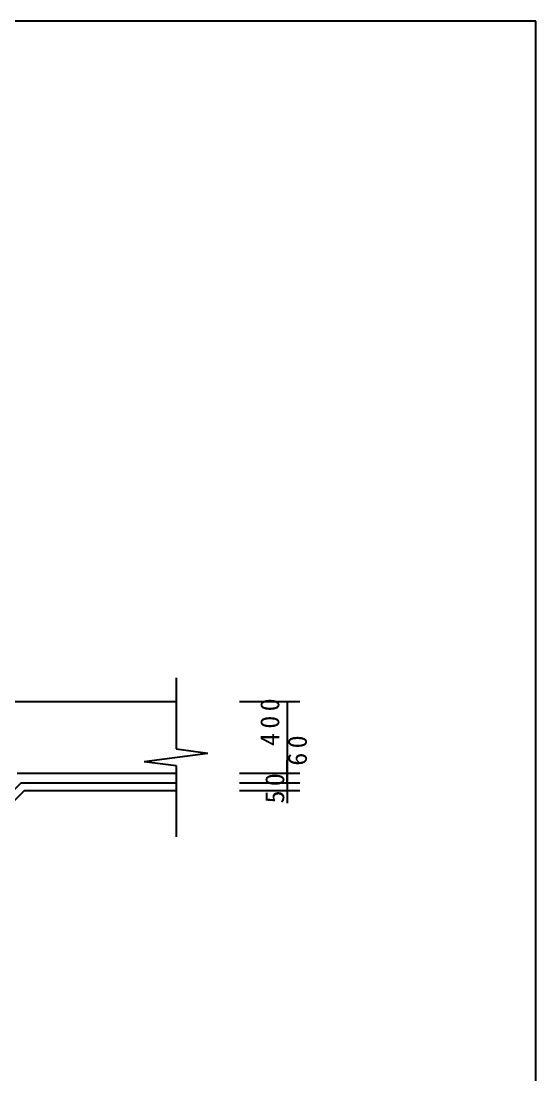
# Model space of a CAD drawing. Header units: metres. Extents: x 0 to 420, y 0 to 297.
# Drawn here: x 339 to 420, y 131.2 to 297 of the extents above; entities that cross this region are included whole.
import ezdxf

# ---------------------------------------------------------------- set-up
doc = ezdxf.new("R2010")
doc.units = ezdxf.units.M

msp = doc.modelspace()

# ---------------------------------------------------------------- linework, layer by layer
for p, q in [((420, 297), (0, 297)), ((420, 0), (420, 297)), ((363.36, 193.65), (363.36, 182.46)), ((310.86, 189.9), (363.36, 189.9)), ((373.36, 189.9), (382.86, 189.9)), ((380.86, 189.9), (380.86, 178.65)), ((363.36, 182.46), (368.36, 181.81)), ((358.36, 180.49), (368.36, 181.81)), ((358.36, 180.49), (363.36, 179.83)), ((363.36, 179.83), (363.36, 168.65)), ((380.86, 178.65), (380.86, 180.65)), ((380.86, 177.15), (380.86, 179.15)), ((338.36, 178.65), (363.36, 178.65)), ((373.36, 178.65), (382.86, 178.65)), ((373.36, 178.65), (382.86, 178.65)), ((380.86, 178.65), (380.86, 177.15)), ((338.99, 177.15), (328.99, 167.15)), ((339.5, 175.9), (329.5, 165.9)), ((338.99, 177.15), (363.36, 177.15)), ((339.5, 175.9), (363.36, 175.9)), ((373.36, 177.15), (382.86, 177.15)), ((373.36, 177.15), (382.86, 177.15)), ((373.36, 175.9), (382.86, 175.9)), ((380.86, 177.15), (380.86, 175.9)), ((380.86, 177.15), (380.86, 175.15)), ((380.86, 175.9), (380.86, 173.9))]:
    msp.add_line(p, q)

# ---------------------------------------------------------------- texts
for s, p in [('0', (379.61, 188.38)), ('0', (379.61, 185.65)), ('4', (379.61, 182.92)), ('0', (383.95, 182.55)), ('6', (383.95, 179.82)), ('0', (380.39, 176.6)), ('5', (380.39, 173.88))]:
    msp.add_text(s, height=3, rotation=90).set_placement(p)

doc.saveas('drawing.dxf')
